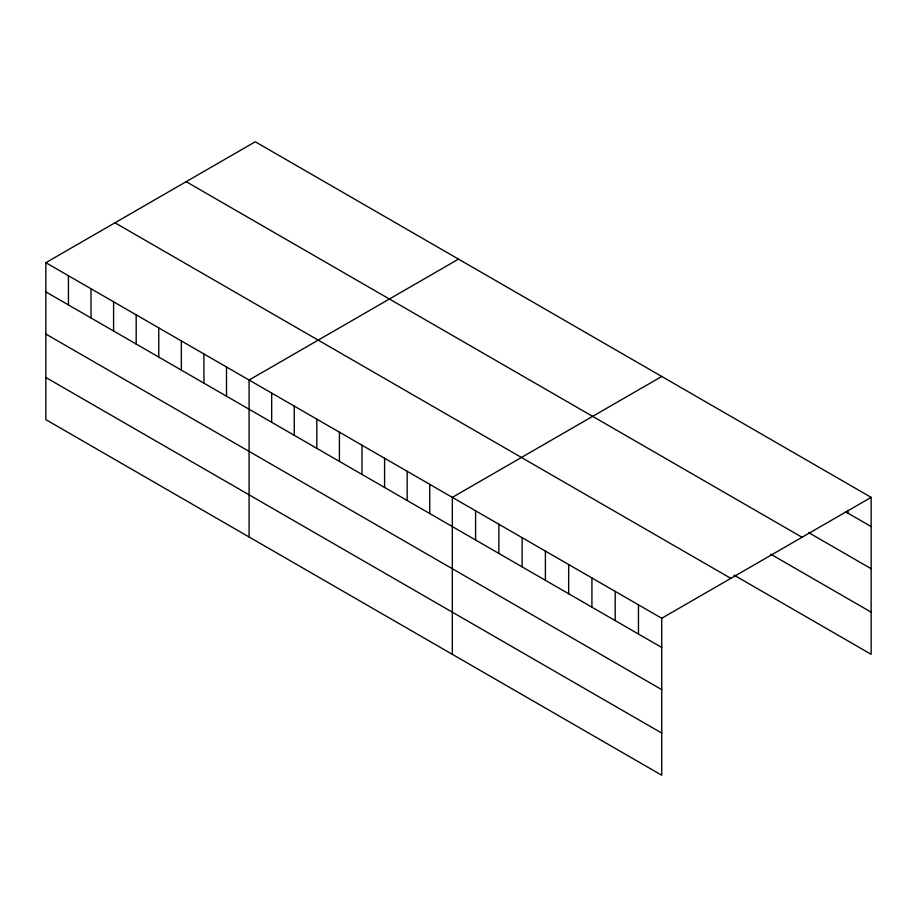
<?xml version="1.0" encoding="UTF-8"?>
<svg xmlns="http://www.w3.org/2000/svg" width="917" height="917" viewBox="0 0 917 917"><rect width="100%" height="100%" fill="white"/><g stroke="black" fill="none" stroke-linecap="round" stroke-linejoin="round"><path stroke-width="1.38" d="M45.85 262.698L661.73 618.264L661.73 775.22L45.85 419.642L45.85 262.698L255.27 141.78L871.15 497.358L871.15 654.302L734.001 575.119M458.511 259.121L249.092 380.028L249.092 536.984M661.753 376.463L452.333 497.369L452.333 654.325M661.73 618.264L871.15 497.358M845.44 511.709L871.15 526.564M808.702 532.662L871.15 568.712M186.162 181.681L802.043 537.259M770.738 554.177L871.15 612.155M114.957 222.797L730.838 578.363M45.85 291.893L661.73 647.471M45.85 334.052L661.73 689.63M45.85 377.483L661.73 733.061M847.881 510.345L847.881 513.13M638.461 604.83L638.461 634.037M615.192 591.396L615.192 620.603M591.923 577.962L591.923 607.169M568.666 564.54L568.666 593.735M545.397 551.106L545.397 580.301M522.128 537.671L522.128 566.878M498.859 524.237L498.859 553.444M475.591 510.803L475.591 540.01M429.752 484.336L429.752 513.531M407.159 471.292L407.159 500.499M384.578 458.259L384.578 487.466M361.997 445.215L361.997 474.421M339.416 432.182L339.416 461.389M316.835 419.149L316.835 448.344M294.254 406.105L294.254 435.311M271.673 393.072L271.673 422.267M226.51 366.995L226.51 396.201M203.929 353.962L203.929 383.157M181.348 340.918L181.348 370.124M158.756 327.885L158.756 357.08M136.174 314.84L136.174 344.047M113.593 301.808L113.593 331.014M91.012 288.763L91.012 317.97M68.431 275.73L68.431 304.937"/></g></svg>
